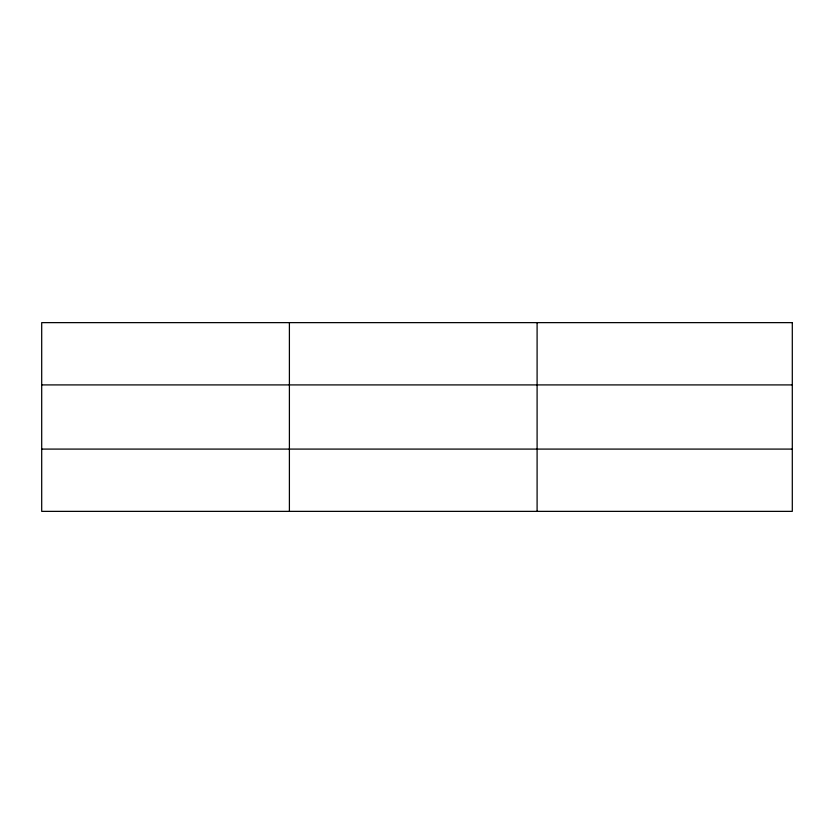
<?xml version="1.0" encoding="UTF-8"?>
<svg xmlns="http://www.w3.org/2000/svg" width="834" height="834" viewBox="0 0 834 834"><rect width="100%" height="100%" fill="white"/><g stroke="black" fill="none" stroke-linecap="round" stroke-linejoin="round"><path stroke-width="1.25" d="M289.398 322.633L289.398 511.367M537.096 322.633L537.096 511.367M41.7 384.912L792.3 384.912M41.7 449.088L792.3 449.088M792.3 322.633L792.3 511.367L41.7 511.367L41.7 322.633L792.3 322.633"/></g></svg>
